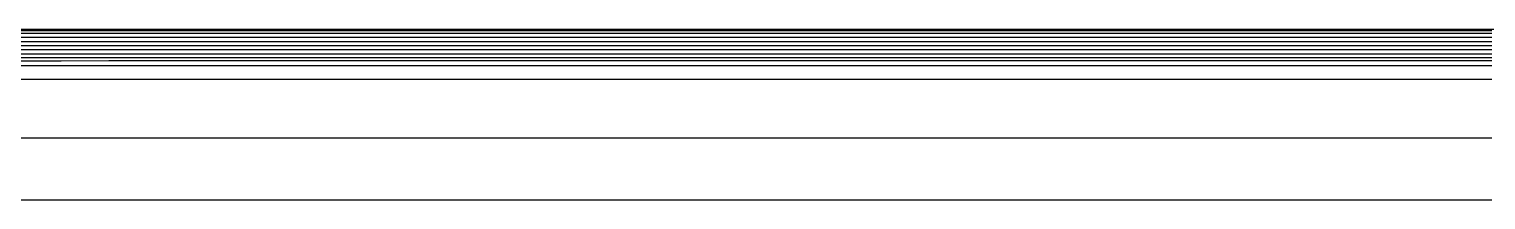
# Model space of a CAD drawing. Header units: metres. Extents: x -42 to 420, y 0 to 297.
# Drawn here: x 281.67 to 302.89, y 102.3 to 104.79 of the extents above; entities that cross this region are included whole.
import ezdxf

# ---------------------------------------------------------------- set-up
doc = ezdxf.new("R2010")
doc.units = ezdxf.units.M
doc.layers.add('DECK', color=7, linetype='Continuous')
doc.layers.add('WATERLINES', color=7, linetype='Continuous')

msp = doc.modelspace()

# ---------------------------------------------------------------- linework, layer by layer
at = {"layer": 'DECK'}
msp.add_line((162, 104.786), (384.222, 104.786), dxfattribs=at)
at = {"layer": 'WATERLINES'}
for points in [[(281.444, 104.786), (282.139, 104.786), (282.833, 104.786), (283.528, 104.786), (284.222, 104.786), (284.917, 104.786), (285.611, 104.786), (286.306, 104.786), (287, 104.786), (287.694, 104.786), (288.389, 104.786), (289.083, 104.786), (289.778, 104.786), (290.472, 104.786), (291.167, 104.786), (291.861, 104.786), (292.556, 104.786), (293.25, 104.786), (293.944, 104.786), (294.639, 104.786), (295.333, 104.786), (296.028, 104.786), (296.722, 104.786), (297.417, 104.786), (298.111, 104.786), (298.806, 104.785), (299.5, 104.785), (300.194, 104.785), (300.889, 104.785), (301.583, 104.785), (302.278, 104.785), (302.972, 104.785)], [(281.444, 104.786), (282.139, 104.786), (282.833, 104.786), (283.528, 104.786), (284.222, 104.786), (284.917, 104.786), (285.611, 104.786), (286.306, 104.786), (287, 104.786), (287.694, 104.786), (288.389, 104.786), (289.083, 104.786), (289.778, 104.786), (290.472, 104.786), (291.167, 104.786), (291.861, 104.786), (292.556, 104.786), (293.25, 104.786), (293.944, 104.786), (294.639, 104.786), (295.333, 104.786), (296.028, 104.786), (296.722, 104.786), (297.417, 104.786), (298.111, 104.786), (298.806, 104.786), (299.5, 104.786), (300.194, 104.786), (300.889, 104.786), (301.583, 104.786), (302.278, 104.786), (302.972, 104.786)], [(281.444, 104.786), (282.139, 104.786), (282.833, 104.786), (283.528, 104.786), (284.222, 104.786), (284.917, 104.786), (285.611, 104.786), (286.306, 104.786), (287, 104.786), (287.694, 104.786), (288.389, 104.786), (289.083, 104.786), (289.778, 104.786), (290.472, 104.786), (291.167, 104.786), (291.861, 104.786), (292.556, 104.786), (293.25, 104.786), (293.944, 104.786), (294.639, 104.786), (295.333, 104.786), (296.028, 104.786), (296.722, 104.786), (297.417, 104.786), (298.111, 104.786), (298.806, 104.785), (299.5, 104.785), (300.194, 104.785), (300.889, 104.785), (301.583, 104.785), (302.278, 104.785), (302.972, 104.785)], [(281.444, 104.786), (282.139, 104.786), (282.833, 104.786), (283.528, 104.786), (284.222, 104.786), (284.917, 104.786), (285.611, 104.786), (286.306, 104.786), (287, 104.786), (287.694, 104.786), (288.389, 104.786), (289.083, 104.786), (289.778, 104.786), (290.472, 104.786), (291.167, 104.786), (291.861, 104.786), (292.556, 104.786), (293.25, 104.786), (293.944, 104.786), (294.639, 104.786), (295.333, 104.786), (296.028, 104.786), (296.722, 104.786), (297.417, 104.786), (298.111, 104.786), (298.806, 104.785), (299.5, 104.785), (300.194, 104.785), (300.889, 104.785), (301.583, 104.785), (302.278, 104.785), (302.972, 104.785)], [(281.444, 104.786), (282.139, 104.786), (282.833, 104.786), (283.528, 104.786), (284.222, 104.786), (284.917, 104.786), (285.611, 104.786), (286.306, 104.786), (287, 104.786), (287.694, 104.786), (288.389, 104.786), (289.083, 104.786), (289.778, 104.786), (290.472, 104.786), (291.167, 104.786), (291.861, 104.786), (292.556, 104.786), (293.25, 104.786), (293.944, 104.786), (294.639, 104.786), (295.333, 104.786), (296.028, 104.786), (296.722, 104.786), (297.417, 104.786), (298.111, 104.786), (298.806, 104.786), (299.5, 104.786), (300.194, 104.786), (300.889, 104.786), (301.583, 104.786), (302.278, 104.786), (302.972, 104.786)], [(281.444, 104.786), (282.139, 104.786), (282.833, 104.786), (283.528, 104.786), (284.222, 104.786), (284.917, 104.786), (285.611, 104.786), (286.306, 104.786), (287, 104.786), (287.694, 104.786), (288.389, 104.786), (289.083, 104.786), (289.778, 104.786), (290.472, 104.786), (291.167, 104.786), (291.861, 104.786), (292.556, 104.786), (293.25, 104.786), (293.944, 104.786), (294.639, 104.786), (295.333, 104.786), (296.028, 104.786), (296.722, 104.786), (297.417, 104.786), (298.111, 104.786), (298.806, 104.785), (299.5, 104.785), (300.194, 104.785), (300.889, 104.785), (301.583, 104.785), (302.278, 104.785), (302.972, 104.785)], [(281.444, 104.786), (282.139, 104.786), (282.833, 104.786), (283.528, 104.786), (284.222, 104.786), (284.917, 104.786), (285.611, 104.786), (286.306, 104.786), (287, 104.786), (287.694, 104.786), (288.389, 104.786), (289.083, 104.786), (289.778, 104.786), (290.472, 104.786), (291.167, 104.786), (291.861, 104.786), (292.556, 104.786), (293.25, 104.786), (293.944, 104.786), (294.639, 104.786), (295.333, 104.786), (296.028, 104.786), (296.722, 104.786), (297.417, 104.786), (298.111, 104.785), (298.806, 104.785), (299.5, 104.785), (300.194, 104.785), (300.889, 104.785), (301.583, 104.785), (302.278, 104.785), (302.972, 104.785)], [(281.444, 104.786), (282.139, 104.786), (282.833, 104.786), (283.528, 104.786), (284.222, 104.786), (284.917, 104.786), (285.611, 104.786), (286.306, 104.786), (287, 104.786), (287.694, 104.786), (288.389, 104.786), (289.083, 104.786), (289.778, 104.786), (290.472, 104.786), (291.167, 104.786), (291.861, 104.786), (292.556, 104.786), (293.25, 104.786), (293.944, 104.786), (294.639, 104.786), (295.333, 104.786), (296.028, 104.786), (296.722, 104.786), (297.417, 104.786), (298.111, 104.786), (298.806, 104.785), (299.5, 104.785), (300.194, 104.785), (300.889, 104.785), (301.583, 104.785), (302.278, 104.785), (302.972, 104.785)], [(281.444, 104.786), (282.139, 104.786), (282.833, 104.786), (283.528, 104.786), (284.222, 104.786), (284.917, 104.786), (285.611, 104.786), (286.306, 104.786), (287, 104.786), (287.694, 104.786), (288.389, 104.786), (289.083, 104.786), (289.778, 104.786), (290.472, 104.786), (291.167, 104.786), (291.861, 104.786), (292.556, 104.786), (293.25, 104.786), (293.944, 104.786), (294.639, 104.786), (295.333, 104.786), (296.028, 104.786), (296.722, 104.786), (297.417, 104.786), (298.111, 104.786), (298.806, 104.786), (299.5, 104.785), (300.194, 104.785), (300.889, 104.785), (301.583, 104.785), (302.278, 104.785), (302.972, 104.786)], [(281.444, 104.786), (282.139, 104.786), (282.833, 104.786), (283.528, 104.786), (284.222, 104.786), (284.917, 104.786), (285.611, 104.786), (286.306, 104.786), (287, 104.786), (287.694, 104.786), (288.389, 104.786), (289.083, 104.786), (289.778, 104.786), (290.472, 104.786), (291.167, 104.786), (291.861, 104.786), (292.556, 104.786), (293.25, 104.786), (293.944, 104.786), (294.639, 104.786), (295.333, 104.786), (296.028, 104.786), (296.722, 104.786), (297.417, 104.786), (298.111, 104.786), (298.806, 104.785), (299.5, 104.785), (300.194, 104.785), (300.889, 104.785), (301.583, 104.785), (302.278, 104.785), (302.972, 104.785)], [(281.444, 104.786), (282.139, 104.786), (282.833, 104.786), (283.528, 104.786), (284.222, 104.786), (284.917, 104.786), (285.611, 104.786), (286.306, 104.786), (287, 104.786), (287.694, 104.786), (288.389, 104.786), (289.083, 104.786), (289.778, 104.786), (290.472, 104.786), (291.167, 104.786), (291.861, 104.786), (292.556, 104.786), (293.25, 104.786), (293.944, 104.786), (294.639, 104.786), (295.333, 104.786), (296.028, 104.786), (296.722, 104.786), (297.417, 104.786), (298.111, 104.786), (298.806, 104.785), (299.5, 104.785), (300.194, 104.785), (300.889, 104.785), (301.583, 104.785), (302.278, 104.785), (302.972, 104.785)], [(281.444, 104.786), (282.139, 104.786), (282.833, 104.786), (283.528, 104.786), (284.222, 104.786), (284.917, 104.786), (285.611, 104.786), (286.306, 104.786), (287, 104.786), (287.694, 104.786), (288.389, 104.786), (289.083, 104.786), (289.778, 104.786), (290.472, 104.786), (291.167, 104.786), (291.861, 104.786), (292.556, 104.786), (293.25, 104.786), (293.944, 104.786), (294.639, 104.786), (295.333, 104.786), (296.028, 104.786), (296.722, 104.786), (297.417, 104.786), (298.111, 104.786), (298.806, 104.786), (299.5, 104.785), (300.194, 104.785), (300.889, 104.785), (301.583, 104.785), (302.278, 104.785), (302.972, 104.786)], [(281.444, 104.786), (282.139, 104.786), (282.833, 104.786), (283.528, 104.786), (284.222, 104.786), (284.917, 104.786), (285.611, 104.786), (286.306, 104.786), (287, 104.786), (287.694, 104.786), (288.389, 104.786), (289.083, 104.786), (289.778, 104.786), (290.472, 104.786), (291.167, 104.786), (291.861, 104.786), (292.556, 104.786), (293.25, 104.786), (293.944, 104.786), (294.639, 104.786), (295.333, 104.786), (296.028, 104.786), (296.722, 104.786), (297.417, 104.786), (298.111, 104.786), (298.806, 104.786), (299.5, 104.785), (300.194, 104.785), (300.889, 104.785), (301.583, 104.785), (302.278, 104.785), (302.972, 104.786)], [(281.444, 104.786), (282.139, 104.786), (282.833, 104.786), (283.528, 104.786), (284.222, 104.786), (284.917, 104.786), (285.611, 104.786), (286.306, 104.786), (287, 104.786), (287.694, 104.786), (288.389, 104.786), (289.083, 104.786), (289.778, 104.786), (290.472, 104.786), (291.167, 104.786), (291.861, 104.786), (292.556, 104.786), (293.25, 104.786), (293.944, 104.786), (294.639, 104.786), (295.333, 104.786), (296.028, 104.786), (296.722, 104.786), (297.417, 104.786), (298.111, 104.786), (298.806, 104.786), (299.5, 104.785), (300.194, 104.785), (300.889, 104.785), (301.583, 104.785), (302.278, 104.785), (302.972, 104.786)], [(281.444, 104.786), (282.139, 104.786), (282.833, 104.786), (283.528, 104.786), (284.222, 104.786), (284.917, 104.786), (285.611, 104.786), (286.306, 104.786), (287, 104.786), (287.694, 104.786), (288.389, 104.786), (289.083, 104.786), (289.778, 104.786), (290.472, 104.786), (291.167, 104.786), (291.861, 104.786), (292.556, 104.786), (293.25, 104.786), (293.944, 104.786), (294.639, 104.786), (295.333, 104.786), (296.028, 104.786), (296.722, 104.786), (297.417, 104.786), (298.111, 104.786), (298.806, 104.786), (299.5, 104.786), (300.194, 104.785), (300.889, 104.785), (301.583, 104.785), (302.278, 104.786), (302.972, 104.786)], [(281.444, 104.786), (282.139, 104.786), (282.833, 104.786), (283.528, 104.786), (284.222, 104.786), (284.917, 104.786), (285.611, 104.786), (286.306, 104.786), (287, 104.786), (287.694, 104.786), (288.389, 104.786), (289.083, 104.786), (289.778, 104.786), (290.472, 104.786), (291.167, 104.786), (291.861, 104.786), (292.556, 104.786), (293.25, 104.786), (293.944, 104.786), (294.639, 104.786), (295.333, 104.786), (296.028, 104.786), (296.722, 104.786), (297.417, 104.786), (298.111, 104.786), (298.806, 104.786), (299.5, 104.786), (300.194, 104.786), (300.889, 104.785), (301.583, 104.786), (302.278, 104.786), (302.972, 104.786)], [(281.444, 104.786), (282.139, 104.786), (282.833, 104.786), (283.528, 104.786), (284.222, 104.786), (284.917, 104.786), (285.611, 104.786), (286.306, 104.786), (287, 104.786), (287.694, 104.786), (288.389, 104.786), (289.083, 104.786), (289.778, 104.786), (290.472, 104.786), (291.167, 104.786), (291.861, 104.786), (292.556, 104.786), (293.25, 104.786), (293.944, 104.786), (294.639, 104.786), (295.333, 104.786), (296.028, 104.786), (296.722, 104.786), (297.417, 104.786), (298.111, 104.786), (298.806, 104.786), (299.5, 104.786), (300.194, 104.786), (300.889, 104.786), (301.583, 104.786), (302.278, 104.786), (302.972, 104.786)], [(281.444, 104.786), (282.139, 104.786), (282.833, 104.786), (283.528, 104.786), (284.222, 104.786), (284.917, 104.786), (285.611, 104.786), (286.306, 104.786), (287, 104.786), (287.694, 104.786), (288.389, 104.786), (289.083, 104.786), (289.778, 104.786), (290.472, 104.786), (291.167, 104.786), (291.861, 104.786), (292.556, 104.786), (293.25, 104.786), (293.944, 104.786), (294.639, 104.786), (295.333, 104.786), (296.028, 104.786), (296.722, 104.786), (297.417, 104.786), (298.111, 104.786), (298.806, 104.786), (299.5, 104.786), (300.194, 104.786), (300.889, 104.786), (301.583, 104.786), (302.278, 104.786), (302.972, 104.786)], [(281.444, 104.786), (282.139, 104.786), (282.833, 104.786), (283.528, 104.786), (284.222, 104.786), (284.917, 104.786), (285.611, 104.786), (286.306, 104.786), (287, 104.786), (287.694, 104.786), (288.389, 104.786), (289.083, 104.786), (289.778, 104.786), (290.472, 104.786), (291.167, 104.786), (291.861, 104.786), (292.556, 104.786), (293.25, 104.786), (293.944, 104.786), (294.639, 104.786), (295.333, 104.786), (296.028, 104.786), (296.722, 104.786), (297.417, 104.786), (298.111, 104.786), (298.806, 104.786), (299.5, 104.786), (300.194, 104.786), (300.889, 104.786), (301.583, 104.786), (302.278, 104.786), (302.972, 104.786)], [(281.444, 104.786), (282.139, 104.786), (282.833, 104.786), (283.528, 104.786), (284.222, 104.786), (284.917, 104.786), (285.611, 104.786), (286.306, 104.786), (287, 104.786), (287.694, 104.786), (288.389, 104.786), (289.083, 104.786), (289.778, 104.786), (290.472, 104.786), (291.167, 104.786), (291.861, 104.786), (292.556, 104.786), (293.25, 104.786), (293.944, 104.786), (294.639, 104.786), (295.333, 104.786), (296.028, 104.786), (296.722, 104.786), (297.417, 104.786), (298.111, 104.786), (298.806, 104.786), (299.5, 104.786), (300.194, 104.786), (300.889, 104.786), (301.583, 104.786), (302.278, 104.786), (302.972, 104.786)], [(281.444, 104.786), (282.139, 104.786), (282.833, 104.786), (283.528, 104.786), (284.222, 104.786), (284.917, 104.786), (285.611, 104.786), (286.306, 104.786), (287, 104.786), (287.694, 104.786), (288.389, 104.786), (289.083, 104.786), (289.778, 104.786), (290.472, 104.786), (291.167, 104.786), (291.861, 104.786), (292.556, 104.786), (293.25, 104.786), (293.944, 104.786), (294.639, 104.786), (295.333, 104.786), (296.028, 104.786), (296.722, 104.786), (297.417, 104.786), (298.111, 104.786), (298.806, 104.786), (299.5, 104.786), (300.194, 104.786), (300.889, 104.786), (301.583, 104.786), (302.278, 104.786), (302.972, 104.786)], [(281.444, 104.786), (282.139, 104.786), (282.833, 104.786), (283.528, 104.786), (284.222, 104.786), (284.917, 104.786), (285.611, 104.786), (286.306, 104.786), (287, 104.786), (287.694, 104.786), (288.389, 104.786), (289.083, 104.786), (289.778, 104.786), (290.472, 104.786), (291.167, 104.786), (291.861, 104.786), (292.556, 104.786), (293.25, 104.786), (293.944, 104.786), (294.639, 104.786), (295.333, 104.786), (296.028, 104.786), (296.722, 104.786), (297.417, 104.786), (298.111, 104.786), (298.806, 104.786), (299.5, 104.786), (300.194, 104.786), (300.889, 104.786), (301.583, 104.786), (302.278, 104.786), (302.972, 104.786)], [(281.444, 104.786), (282.139, 104.786), (282.833, 104.786), (283.528, 104.786), (284.222, 104.786), (284.917, 104.786), (285.611, 104.786), (286.306, 104.786), (287, 104.786), (287.694, 104.786), (288.389, 104.786), (289.083, 104.786), (289.778, 104.786), (290.472, 104.786), (291.167, 104.786), (291.861, 104.786), (292.556, 104.786), (293.25, 104.786), (293.944, 104.786), (294.639, 104.786), (295.333, 104.786), (296.028, 104.786), (296.722, 104.786), (297.417, 104.786), (298.111, 104.786), (298.806, 104.786), (299.5, 104.786), (300.194, 104.786), (300.889, 104.786), (301.583, 104.786), (302.278, 104.786), (302.972, 104.786)], [(281.444, 104.786), (282.139, 104.786), (282.833, 104.786), (283.528, 104.786), (284.222, 104.786), (284.917, 104.786), (285.611, 104.786), (286.306, 104.786), (287, 104.786), (287.694, 104.786), (288.389, 104.786), (289.083, 104.786), (289.778, 104.786), (290.472, 104.786), (291.167, 104.786), (291.861, 104.786), (292.556, 104.786), (293.25, 104.786), (293.944, 104.786), (294.639, 104.786), (295.333, 104.786), (296.028, 104.786), (296.722, 104.786), (297.417, 104.786), (298.111, 104.786), (298.806, 104.786), (299.5, 104.786), (300.194, 104.786), (300.889, 104.786), (301.583, 104.786), (302.278, 104.786), (302.972, 104.786)], [(281.444, 104.786), (282.139, 104.786), (282.833, 104.786), (283.528, 104.786), (284.222, 104.786), (284.917, 104.786), (285.611, 104.786), (286.306, 104.786), (287, 104.786), (287.694, 104.786), (288.389, 104.786), (289.083, 104.786), (289.778, 104.786), (290.472, 104.786), (291.167, 104.786), (291.861, 104.786), (292.556, 104.786), (293.25, 104.786), (293.944, 104.786), (294.639, 104.786), (295.333, 104.786), (296.028, 104.786), (296.722, 104.786), (297.417, 104.786), (298.111, 104.786), (298.806, 104.786), (299.5, 104.786), (300.194, 104.786), (300.889, 104.786), (301.583, 104.786), (302.278, 104.786), (302.972, 104.786)], [(281.444, 104.786), (282.139, 104.786), (282.833, 104.786), (283.528, 104.786), (284.222, 104.786), (284.917, 104.786), (285.611, 104.786), (286.306, 104.786), (287, 104.786), (287.694, 104.786), (288.389, 104.786), (289.083, 104.786), (289.778, 104.786), (290.472, 104.786), (291.167, 104.786), (291.861, 104.786), (292.556, 104.786), (293.25, 104.786), (293.944, 104.786), (294.639, 104.786), (295.333, 104.786), (296.028, 104.786), (296.722, 104.786), (297.417, 104.786), (298.111, 104.786), (298.806, 104.786), (299.5, 104.786), (300.194, 104.786), (300.889, 104.786), (301.583, 104.786), (302.278, 104.786), (302.972, 104.786)], [(281.444, 104.786), (282.139, 104.786), (282.833, 104.786), (283.528, 104.786), (284.222, 104.786), (284.917, 104.786), (285.611, 104.786), (286.306, 104.786), (287, 104.786), (287.694, 104.786), (288.389, 104.786), (289.083, 104.786), (289.778, 104.786), (290.472, 104.786), (291.167, 104.786), (291.861, 104.786), (292.556, 104.786), (293.25, 104.786), (293.944, 104.786), (294.639, 104.786), (295.333, 104.786), (296.028, 104.786), (296.722, 104.786), (297.417, 104.786), (298.111, 104.786), (298.806, 104.786), (299.5, 104.786), (300.194, 104.786), (300.889, 104.786), (301.583, 104.786), (302.278, 104.786), (302.972, 104.786)], [(281.444, 104.786), (282.139, 104.786), (282.833, 104.786), (283.528, 104.786), (284.222, 104.786), (284.917, 104.786), (285.611, 104.786), (286.306, 104.786), (287, 104.786), (287.694, 104.786), (288.389, 104.786), (289.083, 104.786), (289.778, 104.786), (290.472, 104.786), (291.167, 104.786), (291.861, 104.786), (292.556, 104.786), (293.25, 104.786), (293.944, 104.786), (294.639, 104.786), (295.333, 104.786), (296.028, 104.786), (296.722, 104.786), (297.417, 104.786), (298.111, 104.786), (298.806, 104.786), (299.5, 104.786), (300.194, 104.786), (300.889, 104.786), (301.583, 104.786), (302.278, 104.786), (302.972, 104.786)], [(281.444, 104.786), (282.139, 104.786), (282.833, 104.786), (283.528, 104.786), (284.222, 104.786), (284.917, 104.786), (285.611, 104.786), (286.306, 104.786), (287, 104.786), (287.694, 104.786), (288.389, 104.786), (289.083, 104.786), (289.778, 104.786), (290.472, 104.786), (291.167, 104.786), (291.861, 104.786), (292.556, 104.786), (293.25, 104.786), (293.944, 104.786), (294.639, 104.786), (295.333, 104.786), (296.028, 104.786), (296.722, 104.786), (297.417, 104.786), (298.111, 104.786), (298.806, 104.786), (299.5, 104.786), (300.194, 104.786), (300.889, 104.786), (301.583, 104.786), (302.278, 104.786), (302.972, 104.786)], [(281.444, 104.786), (282.139, 104.786), (282.833, 104.786), (283.528, 104.786), (284.222, 104.786), (284.917, 104.786), (285.611, 104.786), (286.306, 104.786), (287, 104.786), (287.694, 104.786), (288.389, 104.786), (289.083, 104.786), (289.778, 104.786), (290.472, 104.786), (291.167, 104.786), (291.861, 104.786), (292.556, 104.786), (293.25, 104.786), (293.944, 104.786), (294.639, 104.786), (295.333, 104.786), (296.028, 104.786), (296.722, 104.786), (297.417, 104.786), (298.111, 104.786), (298.806, 104.786), (299.5, 104.786), (300.194, 104.786), (300.889, 104.786), (301.583, 104.786), (302.278, 104.786), (302.972, 104.786)], [(281.444, 104.786), (282.139, 104.786), (282.833, 104.786), (283.528, 104.786), (284.222, 104.786), (284.917, 104.786), (285.611, 104.786), (286.306, 104.786), (287, 104.786), (287.694, 104.786), (288.389, 104.786), (289.083, 104.786), (289.778, 104.786), (290.472, 104.786), (291.167, 104.786), (291.861, 104.786), (292.556, 104.786), (293.25, 104.786), (293.944, 104.786), (294.639, 104.786), (295.333, 104.786), (296.028, 104.786), (296.722, 104.786), (297.417, 104.786), (298.111, 104.786), (298.806, 104.786), (299.5, 104.786), (300.194, 104.786), (300.889, 104.786), (301.583, 104.786), (302.278, 104.786), (302.972, 104.786)], [(281.444, 104.786), (282.139, 104.786), (282.833, 104.786), (283.528, 104.786), (284.222, 104.786), (284.917, 104.786), (285.611, 104.786), (286.306, 104.786), (287, 104.786), (287.694, 104.786), (288.389, 104.786), (289.083, 104.786), (289.778, 104.786), (290.472, 104.786), (291.167, 104.786), (291.861, 104.786), (292.556, 104.786), (293.25, 104.786), (293.944, 104.786), (294.639, 104.786), (295.333, 104.786), (296.028, 104.786), (296.722, 104.786), (297.417, 104.786), (298.111, 104.786), (298.806, 104.786), (299.5, 104.786), (300.194, 104.786), (300.889, 104.786), (301.583, 104.786), (302.278, 104.786), (302.972, 104.786)], [(281.444, 104.786), (282.139, 104.786), (282.833, 104.786), (283.528, 104.786), (284.222, 104.786), (284.917, 104.786), (285.611, 104.786), (286.306, 104.786), (287, 104.786), (287.694, 104.786), (288.389, 104.786), (289.083, 104.786), (289.778, 104.786), (290.472, 104.786), (291.167, 104.786), (291.861, 104.786), (292.556, 104.786), (293.25, 104.786), (293.944, 104.786), (294.639, 104.786), (295.333, 104.786), (296.028, 104.786), (296.722, 104.786), (297.417, 104.786), (298.111, 104.786), (298.806, 104.786), (299.5, 104.786), (300.194, 104.785), (300.889, 104.785), (301.583, 104.785), (302.278, 104.786), (302.972, 104.786)], [(281.444, 104.786), (282.139, 104.786), (282.833, 104.786), (283.528, 104.786), (284.222, 104.786), (284.917, 104.786), (285.611, 104.786), (286.306, 104.786), (287, 104.786), (287.694, 104.786), (288.389, 104.786), (289.083, 104.786), (289.778, 104.786), (290.472, 104.786), (291.167, 104.786), (291.861, 104.786), (292.556, 104.786), (293.25, 104.786), (293.944, 104.786), (294.639, 104.786), (295.333, 104.786), (296.028, 104.786), (296.722, 104.786), (297.417, 104.786), (298.111, 104.786), (298.806, 104.786), (299.5, 104.785), (300.194, 104.785), (300.889, 104.785), (301.583, 104.785), (302.278, 104.785), (302.972, 104.786)], [(281.444, 104.786), (282.139, 104.786), (282.833, 104.786), (283.528, 104.786), (284.222, 104.786), (284.917, 104.786), (285.611, 104.786), (286.306, 104.786), (287, 104.786), (287.694, 104.786), (288.389, 104.786), (289.083, 104.786), (289.778, 104.786), (290.472, 104.786), (291.167, 104.786), (291.861, 104.786), (292.556, 104.786), (293.25, 104.786), (293.944, 104.786), (294.639, 104.786), (295.333, 104.786), (296.028, 104.786), (296.722, 104.786), (297.417, 104.786), (298.111, 104.786), (298.806, 104.786), (299.5, 104.785), (300.194, 104.785), (300.889, 104.785), (301.583, 104.785), (302.278, 104.785), (302.972, 104.786)], [(281.444, 104.786), (282.139, 104.786), (282.833, 104.786), (283.528, 104.786), (284.222, 104.786), (284.917, 104.786), (285.611, 104.786), (286.306, 104.786), (287, 104.786), (287.694, 104.786), (288.389, 104.786), (289.083, 104.786), (289.778, 104.786), (290.472, 104.786), (291.167, 104.786), (291.861, 104.786), (292.556, 104.786), (293.25, 104.786), (293.944, 104.786), (294.639, 104.786), (295.333, 104.786), (296.028, 104.786), (296.722, 104.786), (297.417, 104.786), (298.111, 104.786), (298.806, 104.785), (299.5, 104.785), (300.194, 104.785), (300.889, 104.785), (301.583, 104.785), (302.278, 104.785), (302.972, 104.785)], [(281.444, 104.786), (282.139, 104.786), (282.833, 104.786), (283.528, 104.786), (284.222, 104.786), (284.917, 104.786), (285.611, 104.786), (286.306, 104.786), (287, 104.786), (287.694, 104.786), (288.389, 104.786), (289.083, 104.786), (289.778, 104.786), (290.472, 104.786), (291.167, 104.786), (291.861, 104.786), (292.556, 104.786), (293.25, 104.786), (293.944, 104.786), (294.639, 104.786), (295.333, 104.786), (296.028, 104.786), (296.722, 104.786), (297.417, 104.786), (298.111, 104.786), (298.806, 104.785), (299.5, 104.785), (300.194, 104.785), (300.889, 104.785), (301.583, 104.785), (302.278, 104.785), (302.972, 104.785)], [(281.444, 104.786), (282.139, 104.786), (282.833, 104.786), (283.528, 104.786), (284.222, 104.786), (284.917, 104.786), (285.611, 104.786), (286.306, 104.786), (287, 104.786), (287.694, 104.786), (288.389, 104.786), (289.083, 104.786), (289.778, 104.786), (290.472, 104.786), (291.167, 104.786), (291.861, 104.786), (292.556, 104.786), (293.25, 104.786), (293.944, 104.786), (294.639, 104.786), (295.333, 104.786), (296.028, 104.786), (296.722, 104.786), (297.417, 104.786), (298.111, 104.786), (298.806, 104.785), (299.5, 104.785), (300.194, 104.785), (300.889, 104.785), (301.583, 104.785), (302.278, 104.785), (302.972, 104.785)], [(281.444, 104.785), (282.139, 104.785), (282.833, 104.785), (283.528, 104.785), (284.222, 104.785), (284.917, 104.785), (285.611, 104.785), (286.306, 104.785), (287, 104.785), (287.694, 104.785), (288.389, 104.785), (289.083, 104.785), (289.778, 104.785), (290.472, 104.785), (291.167, 104.785), (291.861, 104.785), (292.556, 104.785), (293.25, 104.785), (293.944, 104.785), (294.639, 104.785), (295.333, 104.785), (296.028, 104.785), (296.722, 104.785), (297.417, 104.785), (298.111, 104.785), (298.806, 104.785), (299.5, 104.785), (300.194, 104.784), (300.889, 104.784), (301.583, 104.784), (302.278, 104.785), (302.972, 104.785)], [(281.444, 104.765), (282.139, 104.765), (282.833, 104.766), (283.528, 104.766), (284.222, 104.766), (284.917, 104.766), (285.611, 104.766), (286.306, 104.766), (287, 104.766), (287.694, 104.766), (288.389, 104.766), (289.083, 104.766), (289.778, 104.766), (290.472, 104.766), (291.167, 104.766), (291.861, 104.766), (292.556, 104.766), (293.25, 104.766), (293.944, 104.766), (294.639, 104.766), (295.333, 104.766), (296.028, 104.766), (296.722, 104.766), (297.417, 104.765), (298.111, 104.765), (298.806, 104.765), (299.5, 104.765), (300.194, 104.765), (300.889, 104.765), (301.583, 104.765), (302.278, 104.765), (302.972, 104.765)], [(281.444, 104.727), (282.139, 104.727), (282.833, 104.727), (283.528, 104.727), (284.222, 104.727), (284.917, 104.727), (285.611, 104.727), (286.306, 104.727), (287, 104.727), (287.694, 104.727), (288.389, 104.727), (289.083, 104.727), (289.778, 104.727), (290.472, 104.727), (291.167, 104.727), (291.861, 104.727), (292.556, 104.727), (293.25, 104.727), (293.944, 104.727), (294.639, 104.727), (295.333, 104.727), (296.028, 104.727), (296.722, 104.727), (297.417, 104.727), (298.111, 104.727), (298.806, 104.727), (299.5, 104.727), (300.194, 104.727), (300.889, 104.727), (301.583, 104.727), (302.278, 104.727), (302.972, 104.727)], [(281.444, 104.671), (282.139, 104.671), (282.833, 104.671), (283.528, 104.671), (284.222, 104.671), (284.917, 104.671), (285.611, 104.671), (286.306, 104.671), (287, 104.671), (287.694, 104.671), (288.389, 104.671), (289.083, 104.671), (289.778, 104.671), (290.472, 104.671), (291.167, 104.671), (291.861, 104.671), (292.556, 104.671), (293.25, 104.671), (293.944, 104.671), (294.639, 104.671), (295.333, 104.671), (296.028, 104.671), (296.722, 104.671), (297.417, 104.671), (298.111, 104.671), (298.806, 104.671), (299.5, 104.671), (300.194, 104.671), (300.889, 104.671), (301.583, 104.671), (302.278, 104.671), (302.972, 104.671)], [(281.444, 104.609), (282.139, 104.609), (282.833, 104.609), (283.528, 104.609), (284.222, 104.609), (284.917, 104.609), (285.611, 104.609), (286.306, 104.609), (287, 104.609), (287.694, 104.609), (288.389, 104.609), (289.083, 104.609), (289.778, 104.609), (290.472, 104.609), (291.167, 104.609), (291.861, 104.609), (292.556, 104.609), (293.25, 104.609), (293.944, 104.609), (294.639, 104.609), (295.333, 104.609), (296.028, 104.609), (296.722, 104.609), (297.417, 104.609), (298.111, 104.609), (298.806, 104.609), (299.5, 104.609), (300.194, 104.609), (300.889, 104.609), (301.583, 104.609), (302.278, 104.609), (302.972, 104.609)], [(281.444, 104.55), (282.139, 104.55), (282.833, 104.55), (283.528, 104.55), (284.222, 104.55), (284.917, 104.55), (285.611, 104.55), (286.306, 104.55), (287, 104.55), (287.694, 104.55), (288.389, 104.55), (289.083, 104.55), (289.778, 104.55), (290.472, 104.55), (291.167, 104.55), (291.861, 104.55), (292.556, 104.55), (293.25, 104.55), (293.944, 104.55), (294.639, 104.55), (295.333, 104.55), (296.028, 104.55), (296.722, 104.55), (297.417, 104.55), (298.111, 104.55), (298.806, 104.55), (299.5, 104.55), (300.194, 104.55), (300.889, 104.55), (301.583, 104.55), (302.278, 104.55), (302.972, 104.55)], [(281.444, 104.491), (282.139, 104.491), (282.833, 104.491), (283.528, 104.491), (284.222, 104.491), (284.917, 104.491), (285.611, 104.491), (286.306, 104.491), (287, 104.491), (287.694, 104.491), (288.389, 104.491), (289.083, 104.491), (289.778, 104.491), (290.472, 104.491), (291.167, 104.491), (291.861, 104.491), (292.556, 104.491), (293.25, 104.491), (293.944, 104.491), (294.639, 104.491), (295.333, 104.491), (296.028, 104.491), (296.722, 104.491), (297.417, 104.491), (298.111, 104.491), (298.806, 104.491), (299.5, 104.491), (300.194, 104.491), (300.889, 104.491), (301.583, 104.491), (302.278, 104.491), (302.972, 104.491)], [(281.444, 104.429), (282.139, 104.429), (282.833, 104.429), (283.528, 104.429), (284.222, 104.429), (284.917, 104.429), (285.611, 104.429), (286.306, 104.429), (287, 104.429), (287.694, 104.429), (288.389, 104.429), (289.083, 104.429), (289.778, 104.429), (290.472, 104.429), (291.167, 104.429), (291.861, 104.429), (292.556, 104.429), (293.25, 104.429), (293.944, 104.429), (294.639, 104.429), (295.333, 104.429), (296.028, 104.429), (296.722, 104.429), (297.417, 104.429), (298.111, 104.429), (298.806, 104.429), (299.5, 104.429), (300.194, 104.429), (300.889, 104.429), (301.583, 104.429), (302.278, 104.429), (302.972, 104.429)], [(281.444, 104.373), (282.139, 104.374), (282.833, 104.374), (283.528, 104.374), (284.222, 104.374), (284.917, 104.374), (285.611, 104.374), (286.306, 104.374), (287, 104.374), (287.694, 104.374), (288.389, 104.374), (289.083, 104.374), (289.778, 104.374), (290.472, 104.374), (291.167, 104.374), (291.861, 104.374), (292.556, 104.374), (293.25, 104.374), (293.944, 104.374), (294.639, 104.374), (295.333, 104.374), (296.028, 104.374), (296.722, 104.374), (297.417, 104.374), (298.111, 104.374), (298.806, 104.374), (299.5, 104.374), (300.194, 104.374), (300.889, 104.374), (301.583, 104.374), (302.278, 104.374), (302.972, 104.374)], [(281.444, 104.327), (282.139, 104.327), (282.833, 104.328), (283.528, 104.328), (284.222, 104.328), (284.917, 104.328), (285.611, 104.328), (286.306, 104.328), (287, 104.328), (287.694, 104.328), (288.389, 104.328), (289.083, 104.328), (289.778, 104.328), (290.472, 104.328), (291.167, 104.328), (291.861, 104.328), (292.556, 104.328), (293.25, 104.328), (293.944, 104.328), (294.639, 104.328), (295.333, 104.328), (296.028, 104.328), (296.722, 104.328), (297.417, 104.328), (298.111, 104.328), (298.806, 104.328), (299.5, 104.328), (300.194, 104.328), (300.889, 104.328), (301.583, 104.328), (302.278, 104.328), (302.972, 104.328)], [(281.444, 104.256), (282.139, 104.256), (282.833, 104.256), (283.528, 104.256), (284.222, 104.256), (284.917, 104.256), (285.611, 104.256), (286.306, 104.256), (287, 104.256), (287.694, 104.256), (288.389, 104.256), (289.083, 104.256), (289.778, 104.256), (290.472, 104.256), (291.167, 104.256), (291.861, 104.256), (292.556, 104.256), (293.25, 104.256), (293.944, 104.256), (294.639, 104.256), (295.333, 104.256), (296.028, 104.256), (296.722, 104.256), (297.417, 104.256), (298.111, 104.256), (298.806, 104.256), (299.5, 104.256), (300.194, 104.256), (300.889, 104.256), (301.583, 104.256), (302.278, 104.256), (302.972, 104.256)], [(281.444, 104.059), (282.139, 104.059), (282.833, 104.059), (283.528, 104.059), (284.222, 104.059), (284.917, 104.059), (285.611, 104.059), (286.306, 104.059), (287, 104.059), (287.694, 104.059), (288.389, 104.059), (289.083, 104.059), (289.778, 104.059), (290.472, 104.059), (291.167, 104.059), (291.861, 104.059), (292.556, 104.059), (293.25, 104.059), (293.944, 104.059), (294.639, 104.059), (295.333, 104.059), (296.028, 104.059), (296.722, 104.059), (297.417, 104.059), (298.111, 104.059), (298.806, 104.059), (299.5, 104.059), (300.194, 104.059), (300.889, 104.059), (301.583, 104.059), (302.278, 104.059), (302.972, 104.059)], [(281.444, 103.206), (282.139, 103.206), (282.833, 103.206), (283.528, 103.206), (284.222, 103.206), (284.917, 103.206), (285.611, 103.206), (286.306, 103.206), (287, 103.206), (287.694, 103.206), (288.389, 103.206), (289.083, 103.206), (289.778, 103.206), (290.472, 103.206), (291.167, 103.206), (291.861, 103.206), (292.556, 103.206), (293.25, 103.206), (293.944, 103.206), (294.639, 103.206), (295.333, 103.206), (296.028, 103.206), (296.722, 103.206), (297.417, 103.206), (298.111, 103.206), (298.806, 103.207), (299.5, 103.207), (300.194, 103.207), (300.889, 103.207), (301.583, 103.207), (302.278, 103.207), (302.972, 103.207)], [(281.444, 102.306), (282.139, 102.305), (282.833, 102.305), (283.528, 102.305), (284.222, 102.305), (284.917, 102.305), (285.611, 102.305), (286.306, 102.305), (287, 102.305), (287.694, 102.305), (288.389, 102.305), (289.083, 102.305), (289.778, 102.305), (290.472, 102.305), (291.167, 102.305), (291.861, 102.305), (292.556, 102.305), (293.25, 102.305), (293.944, 102.305), (294.639, 102.305), (295.333, 102.305), (296.028, 102.305), (296.722, 102.305), (297.417, 102.306), (298.111, 102.306), (298.806, 102.306), (299.5, 102.306), (300.194, 102.306), (300.889, 102.306), (301.583, 102.306), (302.278, 102.306), (302.972, 102.306)]]:
    msp.add_lwpolyline(points, dxfattribs=at)

doc.saveas('drawing.dxf')
